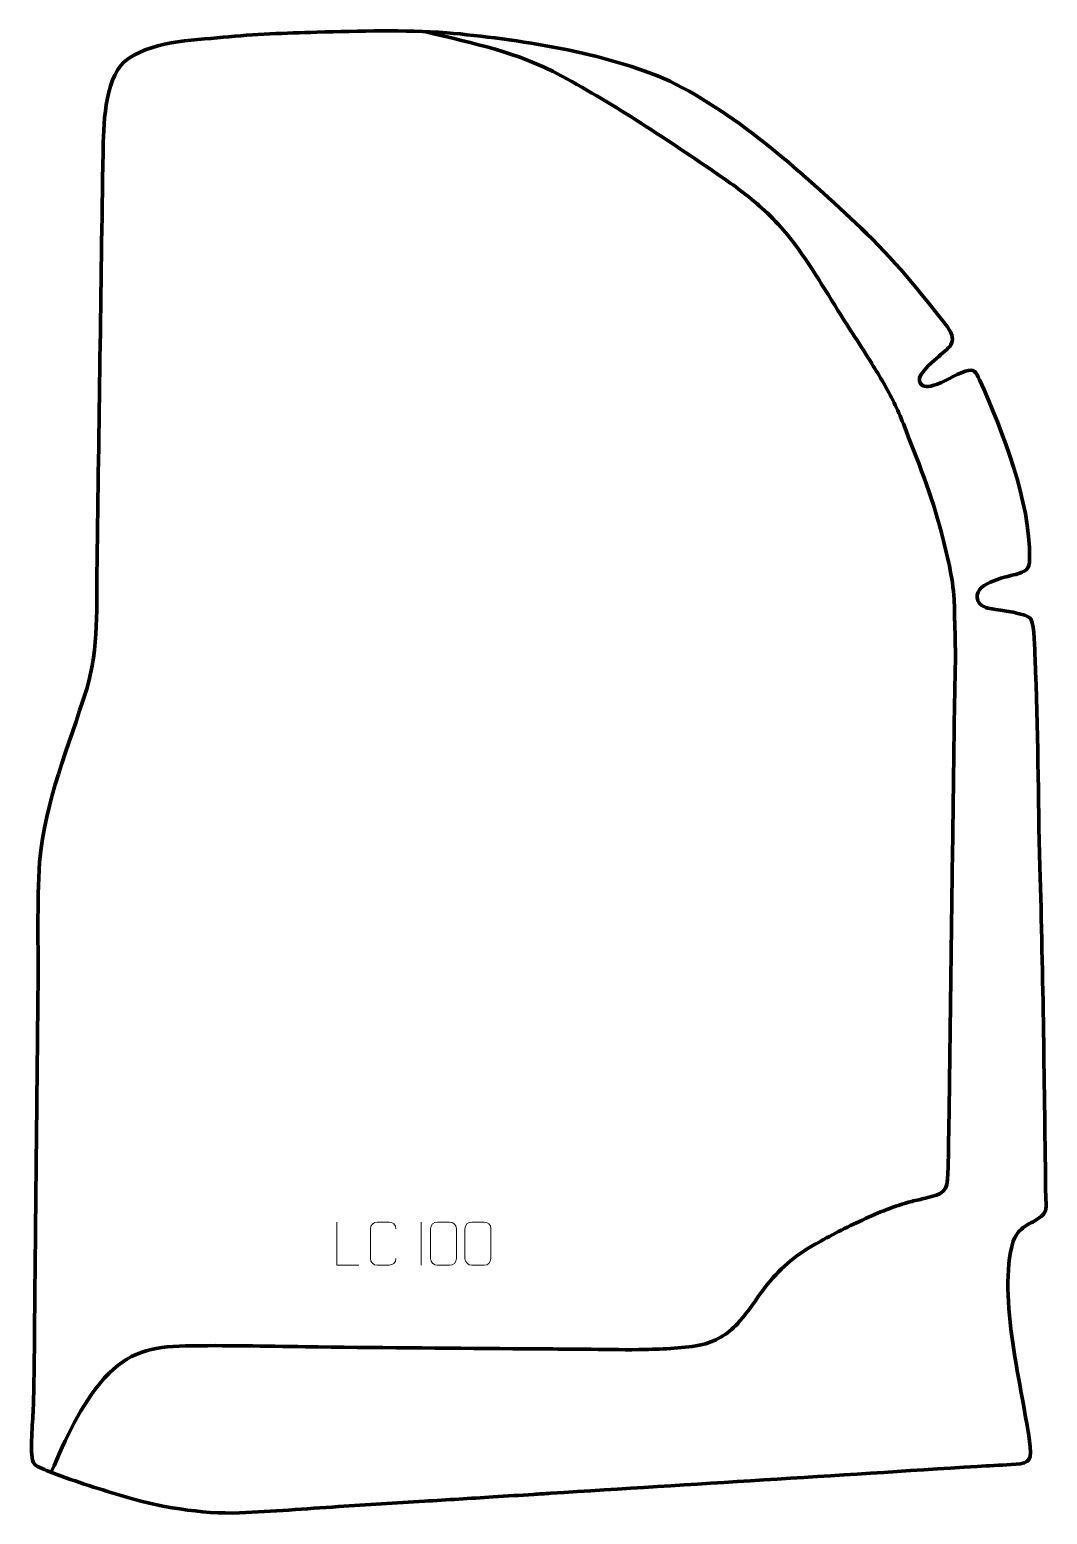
# Model space of a CAD drawing. Header units: millimetres. Extents: x 1319 to 1910, y -106 to 756.
import ezdxf

# ---------------------------------------------------------------- set-up
doc = ezdxf.new("R2010")
doc.units = ezdxf.units.MM
doc.header["$MEASUREMENT"] = 0
doc.layers.add('layer 1', color=7, linetype='Continuous', plot=False)
doc.layers.add('layer 2', color=7, linetype='Continuous')
doc.layers.add('layer 3', color=7, linetype='Continuous')

msp = doc.modelspace()

# ---------------------------------------------------------------- linework, layer by layer
at = {"layer": 'layer 1', "color": 250, "lineweight": 9}
for points, knots in [([(1510.2513, 38.5615), (1510.2513, 38.5615), (1497.3022, 38.5615), (1497.3022, 38.5615), (1497.3022, 38.5615), (1497.3022, 38.5615), (1497.3022, 63.5151), (1497.3022, 63.5151)], [0, 0, 0, 0, 0.33333333, 0.33333333, 0.33333333, 0.33333333, 1, 1, 1, 1]), ([(1531.7252, 42.3793), (1531.5854, 40.0559), (1529.9082, 38.5763), (1527.7605, 38.5655), (1527.7605, 38.5655), (1525.4286, 38.5659), (1523.0967, 38.5659), (1520.7652, 38.5655), (1520.7652, 38.5655), (1518.8402, 38.4601), (1516.8681, 40.3446), (1516.8793, 42.3619), (1516.8793, 42.3619), (1516.8797, 48.132), (1516.8797, 53.9017), (1516.8793, 59.671), (1516.8793, 59.671), (1516.8835, 61.8091), (1518.6302, 63.5283), (1520.7826, 63.5148), (1520.7826, 63.5148), (1523.1083, 63.5148), (1525.4344, 63.5148), (1527.7605, 63.5148), (1527.7605, 63.5148), (1529.7071, 63.5503), (1531.6985, 62.0588), (1531.7252, 59.6212)], [0, 0, 0, 0, 0.125, 0.125, 0.125, 0.125, 0.25, 0.25, 0.25, 0.25, 0.375, 0.375, 0.375, 0.375, 0.5, 0.5, 0.5, 0.5, 0.625, 0.625, 0.625, 0.625, 0.75, 0.75, 0.75, 0.75, 1, 1, 1, 1]), ([(1555.7472, 63.554), (1558.1133, 63.554), (1560.4798, 63.554), (1562.8463, 63.554), (1562.8463, 63.554), (1564.8268, 63.5896), (1566.8528, 62.0953), (1566.8799, 59.6532), (1566.8799, 59.6532), (1566.8795, 53.8958), (1566.8795, 48.138), (1566.8799, 42.3798), (1566.8799, 42.3798), (1566.7378, 40.0522), (1565.0314, 38.5699), (1562.8463, 38.5591), (1562.8463, 38.5591), (1560.4739, 38.5595), (1558.1015, 38.5595), (1555.7295, 38.5591), (1555.7295, 38.5591), (1553.771, 38.4535), (1551.7646, 40.3414), (1551.776, 42.3624), (1551.776, 42.3624), (1551.7764, 48.143), (1551.7764, 53.9233), (1551.776, 59.7031), (1551.776, 59.7031), (1551.7803, 61.8451), (1553.5574, 63.5676), (1555.7472, 63.554)], [0, 0, 0, 0, 0.11111111, 0.11111111, 0.11111111, 0.11111111, 0.22222222, 0.22222222, 0.22222222, 0.22222222, 0.33333333, 0.33333333, 0.33333333, 0.33333333, 0.44444444, 0.44444444, 0.44444444, 0.44444444, 0.55555556, 0.55555556, 0.55555556, 0.55555556, 0.66666667, 0.66666667, 0.66666667, 0.66666667, 0.77777778, 0.77777778, 0.77777778, 0.77777778, 1, 1, 1, 1]), ([(1575.7472, 63.554), (1578.1133, 63.554), (1580.4798, 63.554), (1582.8463, 63.554), (1582.8463, 63.554), (1584.8268, 63.5896), (1586.8528, 62.0953), (1586.8799, 59.6532), (1586.8799, 59.6532), (1586.8795, 53.8958), (1586.8795, 48.138), (1586.8799, 42.3798), (1586.8799, 42.3798), (1586.7378, 40.0522), (1585.0314, 38.5699), (1582.8463, 38.5591), (1582.8463, 38.5591), (1580.4739, 38.5595), (1578.1015, 38.5595), (1575.7295, 38.5591), (1575.7295, 38.5591), (1573.771, 38.4535), (1571.7646, 40.3414), (1571.776, 42.3624), (1571.776, 42.3624), (1571.7764, 48.143), (1571.7764, 53.9233), (1571.776, 59.7031), (1571.776, 59.7031), (1571.7803, 61.8451), (1573.5574, 63.5676), (1575.7472, 63.554)], [0, 0, 0, 0, 0.11111111, 0.11111111, 0.11111111, 0.11111111, 0.22222222, 0.22222222, 0.22222222, 0.22222222, 0.33333333, 0.33333333, 0.33333333, 0.33333333, 0.44444444, 0.44444444, 0.44444444, 0.44444444, 0.55555556, 0.55555556, 0.55555556, 0.55555556, 0.66666667, 0.66666667, 0.66666667, 0.66666667, 0.77777778, 0.77777778, 0.77777778, 0.77777778, 1, 1, 1, 1])]:
    msp.add_open_spline(points, degree=3, knots=knots, dxfattribs=at)
msp.add_open_spline([(1546.3279, 63.5418), (1546.3279, 63.5418), (1546.3279, 38.5677), (1546.3279, 38.5677)], degree=3, dxfattribs=at)
at = {"layer": 'layer 2', "color": 142, "lineweight": 158}
msp.add_open_spline([(1549.1099, 754.3337), (1577.954, 747.1519), (1601.1696, 743.0517), (1627.9365, 728.6513), (1627.9365, 728.6513), (1659.2662, 711.7497), (1689.857, 691.2358), (1719.2574, 671.1396), (1719.2574, 671.1396), (1728.1559, 665.0572), (1736.3829, 658.9722), (1744.077, 652.0451), (1744.077, 652.0451), (1748.4618, 648.0974), (1752.7299, 643.9246), (1756.738, 639.2259), (1756.738, 639.2259), (1768.871, 625.0025), (1778.3596, 608.4142), (1788.3173, 592.6366), (1788.3173, 592.6366), (1794.859, 582.3335), (1801.4518, 572.0633), (1807.9717, 561.7462), (1807.9717, 561.7462), (1812.6637, 554.312), (1817.0266, 546.9725), (1820.8926, 539.0636), (1820.8926, 539.0636), (1822.8654, 535.0084), (1824.645, 530.9296), (1826.2968, 526.7337), (1826.2968, 526.7337), (1834.5035, 505.7731), (1842.7109, 485.4848), (1848.4133, 463.6302), (1848.4133, 463.6302), (1851.7565, 450.7605), (1854.9127, 438.1245), (1855.7811, 424.7966), (1855.7811, 424.7966), (1855.9731, 420.4678), (1855.9818, 416.1265), (1856.0933, 411.7941), (1856.0933, 411.7941), (1856.3937, 402.9272), (1856.6092, 394.0914), (1856.435, 385.2184), (1856.435, 385.2184), (1855.7995, 358.4472), (1855.5886, 331.5481), (1855.2131, 304.7608), (1855.2131, 304.7608), (1854.4659, 251.4678), (1853.7391, 198.1746), (1853.0747, 144.8805), (1853.0747, 144.8805), (1852.855, 127.229), (1852.5934, 109.5789), (1852.2084, 91.93), (1852.2084, 91.93), (1851.9673, 80.9129), (1849.4508, 79.9696), (1839.1866, 77.4239), (1839.1866, 77.4239), (1836.5526, 76.7706), (1833.9002, 76.1909), (1831.2627, 75.5481), (1831.2627, 75.5481), (1821.0423, 73.0128), (1812.0727, 69.0783), (1802.5253, 64.7525), (1802.5253, 64.7525), (1793.5007, 60.6593), (1783.6246, 55.5672), (1775.0231, 50.6392), (1775.0231, 50.6392), (1762.5662, 43.5024), (1754.4049, 36.5964), (1745.612, 25.2019), (1745.612, 25.2019), (1740.7963, 18.729), (1736.5928, 12.0795), (1731.2528, 5.9727), (1731.2528, 5.9727), (1725.1266, -0.8613), (1718.7065, -5.2708), (1709.715, -7.5012), (1709.715, -7.5012), (1699.3156, -9.7161), (1687.2499, -10.1382), (1676.5964, -10.4086), (1676.5964, -10.4086), (1666.1168, -10.6657), (1655.6157, -10.3536), (1645.1341, -10.2637), (1645.1341, -10.2637), (1630.2586, -10.142), (1615.3829, -10.0571), (1600.5074, -9.9239), (1600.5074, -9.9239), (1600.5074, -9.9239), (1599.507, -9.9149), (1599.507, -9.9149), (1599.507, -9.9149), (1559.3482, -9.5536), (1519.1388, -9.3317), (1478.9875, -8.8034), (1478.9875, -8.8034), (1455.8799, -8.4994), (1432.4588, -7.8922), (1409.3733, -8.3076), (1409.3733, -8.3076), (1389.7427, -8.6608), (1376.2851, -11.9816), (1362.5836, -26.8744), (1362.5836, -26.8744), (1348.3881, -42.5895), (1340.0472, -62.2757), (1331.6106, -81.4123)], degree=3, knots=[0, 0, 0, 0, 0.03225806, 0.03225806, 0.03225806, 0.03225806, 0.06451613, 0.06451613, 0.06451613, 0.06451613, 0.09677419, 0.09677419, 0.09677419, 0.09677419, 0.12903226, 0.12903226, 0.12903226, 0.12903226, 0.16129032, 0.16129032, 0.16129032, 0.16129032, 0.19354839, 0.19354839, 0.19354839, 0.19354839, 0.22580645, 0.22580645, 0.22580645, 0.22580645, 0.25806452, 0.25806452, 0.25806452, 0.25806452, 0.29032258, 0.29032258, 0.29032258, 0.29032258, 0.32258065, 0.32258065, 0.32258065, 0.32258065, 0.35483871, 0.35483871, 0.35483871, 0.35483871, 0.38709677, 0.38709677, 0.38709677, 0.38709677, 0.41935484, 0.41935484, 0.41935484, 0.41935484, 0.4516129, 0.4516129, 0.4516129, 0.4516129, 0.48387097, 0.48387097, 0.48387097, 0.48387097, 0.51612903, 0.51612903, 0.51612903, 0.51612903, 0.5483871, 0.5483871, 0.5483871, 0.5483871, 0.58064516, 0.58064516, 0.58064516, 0.58064516, 0.61290323, 0.61290323, 0.61290323, 0.61290323, 0.64516129, 0.64516129, 0.64516129, 0.64516129, 0.67741935, 0.67741935, 0.67741935, 0.67741935, 0.70967742, 0.70967742, 0.70967742, 0.70967742, 0.74193548, 0.74193548, 0.74193548, 0.74193548, 0.77419355, 0.77419355, 0.77419355, 0.77419355, 0.80645161, 0.80645161, 0.80645161, 0.80645161, 0.83870968, 0.83870968, 0.83870968, 0.83870968, 0.87096774, 0.87096774, 0.87096774, 0.87096774, 0.90322581, 0.90322581, 0.90322581, 0.90322581, 0.93548387, 0.93548387, 0.93548387, 0.93548387, 1, 1, 1, 1], dxfattribs=at)
at = {"layer": 'layer 3', "color": 242, "lineweight": 158}
msp.add_open_spline([(1561.2558, 753.7485), (1601.6833, 750.2687), (1653.6542, 742.277), (1690.6469, 725.6527), (1690.6469, 725.6527), (1730.7008, 706.2212), (1769.4081, 670.8855), (1801.7383, 640.4035), (1801.7383, 640.4035), (1820.1229, 622.9605), (1836.3339, 603.0805), (1851.8486, 583.0855), (1851.8486, 583.0855), (1858.5463, 573.3384), (1852.5726, 571.2428), (1845.5297, 564.7379), (1845.5297, 564.7379), (1842.7315, 562.1911), (1834.948, 555.8289), (1835.5955, 551.7978), (1835.5955, 551.7978), (1836.4701, 547.8162), (1840.2221, 548.2004), (1843.4192, 548.9978), (1843.4192, 548.9978), (1850.4904, 551.0728), (1855.7451, 555.0595), (1862.2845, 557.2944), (1862.2845, 557.2944), (1867.5857, 558.9877), (1868.4131, 557.0299), (1870.5748, 552.3307), (1870.5748, 552.3307), (1884.1026, 521.6924), (1899.9156, 482.3465), (1899.624, 448.557), (1899.624, 448.557), (1899.5192, 441.8713), (1897.5745, 441.3616), (1891.5906, 439.4578), (1891.5906, 439.4578), (1885.3223, 437.734), (1865.8488, 434.0922), (1869.5238, 424.2094), (1869.5238, 424.2094), (1870.7297, 420.9669), (1874.7348, 419.8381), (1877.7957, 419.4022), (1877.7957, 419.4022), (1881.6056, 418.8607), (1898.9571, 416.6692), (1900.3847, 413.5515), (1900.3847, 413.5515), (1902.6037, 408.7056), (1902.4202, 396.2312), (1902.7379, 390.3482), (1902.7379, 390.3482), (1904.8194, 350.226), (1904.2995, 309.8953), (1905.5451, 269.7054), (1905.5451, 269.7054), (1907.507, 205.6278), (1908.0964, 141.5706), (1908.9762, 77.4757), (1908.9762, 77.4757), (1909.0601, 74.5447), (1909.8743, 70.4099), (1907.5953, 68.1123), (1907.5953, 68.1123), (1901.4312, 61.8977), (1894.0644, 62.615), (1890.0318, 52.4294), (1890.0318, 52.4294), (1880.6356, 20.0594), (1895.6586, -32.8893), (1899.9729, -66.8588), (1899.9729, -66.8588), (1901.0049, -76.7256), (1897.5287, -76.5462), (1888.7891, -77.1384), (1888.7891, -77.1384), (1882.2594, -77.5808), (1875.719, -77.8719), (1869.1865, -78.2791), (1869.1865, -78.2791), (1786.6485, -83.4705), (1704.1104, -88.6601), (1621.5723, -93.8506), (1621.5723, -93.8506), (1618.2442, -94.0599), (1614.916, -94.2692), (1611.5879, -94.4785), (1611.5879, -94.4785), (1603.7668, -94.9703), (1595.9456, -95.4622), (1588.1245, -95.954), (1588.1245, -95.954), (1574.8119, -96.7912), (1561.4993, -97.6284), (1548.1867, -98.4656), (1548.1867, -98.4656), (1531.546, -99.5121), (1514.9053, -100.5586), (1498.2645, -101.605), (1498.2645, -101.605), (1479.2077, -102.8145), (1460.0083, -104.4397), (1440.9458, -105.2083), (1440.9458, -105.2083), (1419.0181, -106.0424), (1393.0661, -101.6476), (1372.106, -95.1998), (1372.106, -95.1998), (1358.0927, -90.8721), (1343.3813, -86.2805), (1329.7337, -80.9725), (1329.7337, -80.9725), (1327.4798, -80.0959), (1322.0583, -78.0689), (1321.0593, -75.8041), (1321.0593, -75.8041), (1319.0598, -69.8987), (1320.8355, -52.6355), (1321.1035, -45.4472), (1321.1035, -45.4472), (1321.7864, -27.1275), (1321.7571, -8.7852), (1321.9441, 9.5442), (1321.9441, 9.5442), (1322.08, 22.7124), (1322.2159, 35.8805), (1322.3519, 49.0486), (1322.3519, 49.0486), (1322.3863, 52.3823), (1322.4207, 55.716), (1322.4551, 59.0498), (1322.4551, 59.0498), (1322.6616, 79.052), (1322.868, 99.0542), (1323.0745, 119.0564), (1323.0745, 119.0564), (1323.2122, 132.3913), (1323.3498, 145.7261), (1323.4875, 159.0609), (1323.4875, 159.0609), (1323.6251, 172.3957), (1323.7628, 185.7305), (1323.9004, 199.0654), (1323.9004, 199.0654), (1324.1075, 223.3239), (1323.2654, 248.2778), (1324.7888, 272.4339), (1324.7888, 272.4339), (1328.1083, 309.1464), (1341.5465, 338.5848), (1352.1483, 373.0768), (1352.1483, 373.0768), (1359.2479, 396.4165), (1357.8087, 421.8783), (1358.1644, 446.0556), (1358.1644, 446.0556), (1359.3318, 525.414), (1360.3741, 604.7815), (1361.6592, 684.1372), (1361.6592, 684.1372), (1361.8936, 698.6135), (1362.3767, 726.4334), (1373.7407, 736.6229), (1373.7407, 736.6229), (1387.8871, 748.9307), (1413.4117, 749.3876), (1431.3235, 751.1226), (1431.3235, 751.1226), (1449.7114, 752.9238), (1467.2984, 753.6155), (1485.7369, 754.0902), (1485.7369, 754.0902), (1510.9716, 754.7399), (1536.0369, 755.5414), (1561.2558, 753.7485)], degree=3, knots=[0, 0, 0, 0, 0.02173913, 0.02173913, 0.02173913, 0.02173913, 0.04347826, 0.04347826, 0.04347826, 0.04347826, 0.06521739, 0.06521739, 0.06521739, 0.06521739, 0.08695652, 0.08695652, 0.08695652, 0.08695652, 0.10869565, 0.10869565, 0.10869565, 0.10869565, 0.13043478, 0.13043478, 0.13043478, 0.13043478, 0.15217391, 0.15217391, 0.15217391, 0.15217391, 0.17391304, 0.17391304, 0.17391304, 0.17391304, 0.19565217, 0.19565217, 0.19565217, 0.19565217, 0.2173913, 0.2173913, 0.2173913, 0.2173913, 0.23913043, 0.23913043, 0.23913043, 0.23913043, 0.26086957, 0.26086957, 0.26086957, 0.26086957, 0.2826087, 0.2826087, 0.2826087, 0.2826087, 0.30434783, 0.30434783, 0.30434783, 0.30434783, 0.32608696, 0.32608696, 0.32608696, 0.32608696, 0.34782609, 0.34782609, 0.34782609, 0.34782609, 0.36956522, 0.36956522, 0.36956522, 0.36956522, 0.39130435, 0.39130435, 0.39130435, 0.39130435, 0.41304348, 0.41304348, 0.41304348, 0.41304348, 0.43478261, 0.43478261, 0.43478261, 0.43478261, 0.45652174, 0.45652174, 0.45652174, 0.45652174, 0.47826087, 0.47826087, 0.47826087, 0.47826087, 0.5, 0.5, 0.5, 0.5, 0.52173913, 0.52173913, 0.52173913, 0.52173913, 0.54347826, 0.54347826, 0.54347826, 0.54347826, 0.56521739, 0.56521739, 0.56521739, 0.56521739, 0.58695652, 0.58695652, 0.58695652, 0.58695652, 0.60869565, 0.60869565, 0.60869565, 0.60869565, 0.63043478, 0.63043478, 0.63043478, 0.63043478, 0.65217391, 0.65217391, 0.65217391, 0.65217391, 0.67391304, 0.67391304, 0.67391304, 0.67391304, 0.69565217, 0.69565217, 0.69565217, 0.69565217, 0.7173913, 0.7173913, 0.7173913, 0.7173913, 0.73913043, 0.73913043, 0.73913043, 0.73913043, 0.76086957, 0.76086957, 0.76086957, 0.76086957, 0.7826087, 0.7826087, 0.7826087, 0.7826087, 0.80434783, 0.80434783, 0.80434783, 0.80434783, 0.82608696, 0.82608696, 0.82608696, 0.82608696, 0.84782609, 0.84782609, 0.84782609, 0.84782609, 0.86956522, 0.86956522, 0.86956522, 0.86956522, 0.89130435, 0.89130435, 0.89130435, 0.89130435, 0.91304348, 0.91304348, 0.91304348, 0.91304348, 0.93478261, 0.93478261, 0.93478261, 0.93478261, 0.95652174, 0.95652174, 0.95652174, 0.95652174, 1, 1, 1, 1], dxfattribs=at)

doc.saveas('drawing.dxf')
